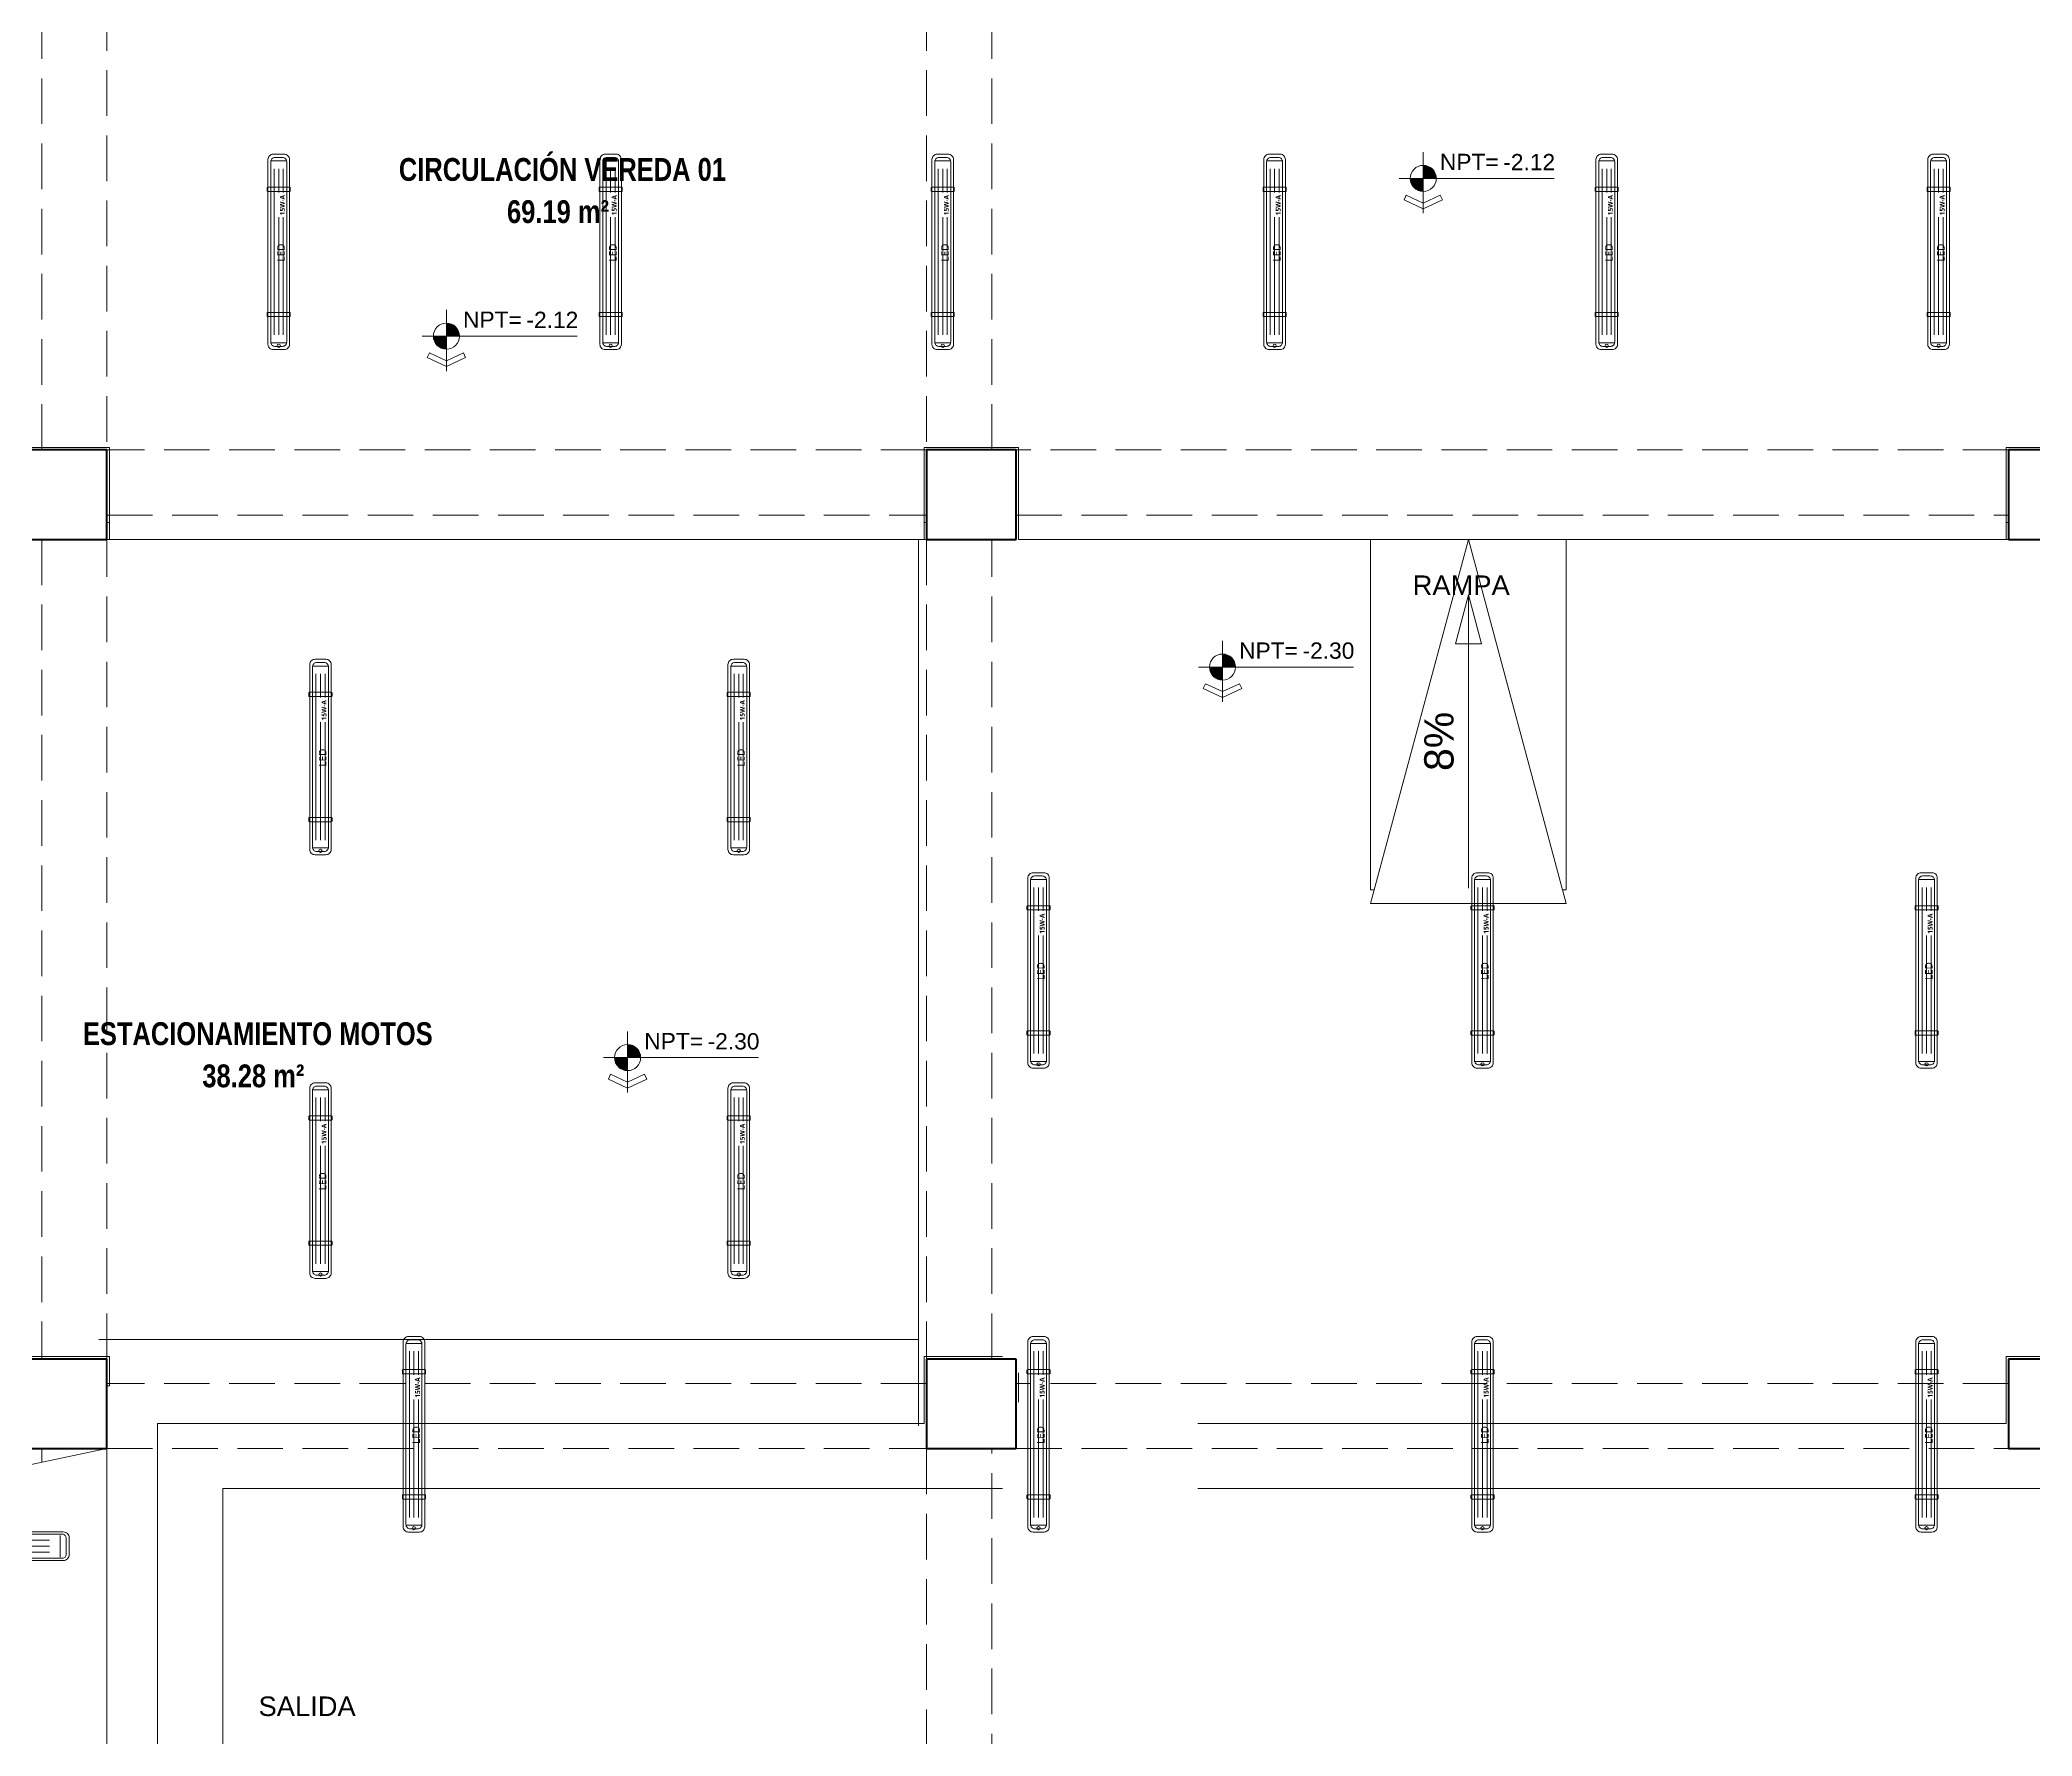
# Model space of a CAD drawing. Header units: metres. Extents: x -4 to 54.5, y -3.3 to 43.7.
# Drawn here: x 20.08 to 32.3, y 22.34 to 32.75 of the extents above; entities that cross this region are included whole.
import ezdxf

# ---------------------------------------------------------------- set-up
doc = ezdxf.new("R2010")
doc.units = ezdxf.units.M
doc.linetypes.add('Derribado', pattern=[0.4, 0.28, -0.12])
doc.layers.get('0').update_dxf_attribs({"color": 8})
for name, color, linetype, lineweight in [('A-AREA', 8, 'Continuous', 9), ('A-AREA-IDEN', 8, 'Continuous', 9), ('A-DETL', 8, 'Continuous', 9), ('A-DETL-THIN', 8, 'Continuous', 9), ('A-FLOR', 8, 'Continuous', 18), ('G-ANNO-DIMS', 8, 'Continuous', 9), ('G-ANNO-TEXT', 8, 'Continuous', 9), ('S-COLS', 8, 'Continuous', 9)]:
    doc.layers.add(name, color=color, linetype=linetype, lineweight=lineweight)
doc.layers.add('IE-LUM-L-01', color=5, linetype='Continuous', lineweight=18, true_color=0x126b94)
doc.layers.add('IE-LUM-L-01-15', color=5, linetype='Continuous', lineweight=18, true_color=0x126b94)
doc.styles.add('Arial', font='arial.ttf', dxfattribs={"height": 0.12})
doc.styles.add('Arial_5', font='arial.ttf', dxfattribs={"height": 0.1})
doc.styles.add('Arial_7', font='arial.ttf', dxfattribs={"height": 0.18})
doc.styles.add('Arial_B_3', font='arialbd.ttf', dxfattribs={"width": 0.8, "height": 0.14})
doc.styles.add('EI_LUM_BOLD', font='OpenSans-Semibold.ttf')
doc.styles.add('EI_LUM_REGULAR', font='OpenSans-Regular.ttf')

# ---------------------------------------------------------------- blocks, each defined once
blk = doc.blocks.new('Cotas de elevación - CotaEleVacíoNNpt-3697023-NIV_A_S01_SÓTANO 1')
at = {"layer": 'G-ANNO-DIMS'}
h = blk.add_hatch(color=256, dxfattribs=at)
edge = h.paths.add_edge_path()
edge.add_arc((0, 0.00214), 0.0008, 0, 90, ccw=False)
edge.add_line((0.0008, 0.00214), (0, 0.00214))
edge.add_line((0, 0.00214), (0, 0.00294))
h = blk.add_hatch(color=256, dxfattribs=at)
edge = h.paths.add_edge_path()
edge.add_arc((0, 0.00214), 0.0008, 0, 90, ccw=False)
edge.add_line((0.0008, 0.00214), (0, 0.00214))
edge.add_line((0, 0.00214), (0, 0.00294))
h = blk.add_hatch(color=256, dxfattribs=at)
edge = h.paths.add_edge_path()
edge.add_line((-0.0008, 0.00214), (0, 0.00214))
edge.add_line((0, 0.00214), (0, 0.00134))
edge.add_arc((0, 0.00214), 0.0008, 180, 270, ccw=False)
for p, q in [((0, 0.00214), (0, 0.00375)), ((0, 0.00294), (0, 0.00214)), ((0, 0.00214), (0, 0.00294)), ((0, 0.00214), (0, 0.00294)), ((0, 0.00294), (0, 0.00214)), ((0, 0.00214), (-0.00148, 0.00214)), ((-0.0008, 0.00214), (0, 0.00214)), ((0, 0.00214), (-0.0008, 0.00214)), ((-0.0008, 0.00214), (0, 0.00214)), ((0, 0.00214), (0.0008, 0.00214)), ((0, 0.00134), (0, 0.00214)), ((0, 0.00214), (0.0008, 0.00214)), ((0, 0.00214), (0.00803, 0.00214)), ((0, 0.00214), (0, 0)), ((-0.00118, 0.00082), (-0.00104, 0.00112)), ((0, 0.00027), (-0.00118, 0.00082)), ((0, 0.00063), (-0.00104, 0.00112)), ((0, 0.00063), (0.00104, 0.00112)), ((0, 0.00027), (0.00118, 0.00082)), ((0.00118, 0.00082), (0.00104, 0.00112))]:
    blk.add_line(p, q, dxfattribs=at)
for start, end in [(360, 180), (90, 180), (90, 180), (360, 90), (360, 90), (180, 360), (180, 270)]:
    blk.add_arc((0, 0.00214), 0.0008, start, end, dxfattribs=at)
blk = doc.blocks.new('EST-ColumnaRectangularConcretoEst - C155x55cm-V7-NIV_A_S01_SÓTANO 1')
at = {"layer": 'S-COLS', "lineweight": 50}
for p, q in [((0.275, 0.275), (-0.275, 0.275)), ((-0.275, 0.275), (-0.275, -0.275)), ((0.275, -0.275), (0.275, 0.275)), ((-0.275, -0.275), (0.275, -0.275))]:
    blk.add_line(p, q, dxfattribs=at)
blk = doc.blocks.new('EST-ColumnaRectangularConcretoEst - C155x55cm-V8-NIV_A_S01_SÓTANO 1')
at = {"layer": 'S-COLS', "lineweight": 50}
for p, q in [((0.275, 0.275), (-0.275, 0.275)), ((-0.275, 0.275), (-0.275, -0.275)), ((0.275, -0.275), (0.275, 0.275)), ((-0.275, -0.275), (0.275, -0.275))]:
    blk.add_line(p, q, dxfattribs=at)
blk = doc.blocks.new('EST-ColumnaRectangularConcretoEst - C155x55cm-V9-NIV_A_S01_SÓTANO 1')
at = {"layer": 'S-COLS', "lineweight": 50}
for p, q in [((0.275, 0.275), (-0.275, 0.275)), ((-0.275, 0.275), (-0.275, -0.275)), ((0.275, -0.275), (0.275, 0.275)), ((-0.275, -0.275), (0.275, -0.275))]:
    blk.add_line(p, q, dxfattribs=at)
blk = doc.blocks.new('EST-ColumnaRectangularConcretoEst - C155x55cm-V10-NIV_A_S01_SÓTANO 1')
at = {"layer": 'S-COLS', "lineweight": 50}
for p, q in [((0.275, 0.275), (-0.275, 0.275)), ((-0.275, 0.275), (-0.275, -0.275)), ((0.275, -0.275), (0.275, 0.275)), ((-0.275, -0.275), (0.275, -0.275))]:
    blk.add_line(p, q, dxfattribs=at)
blk = doc.blocks.new('EST-ColumnaRectangularConcretoEst - C155x55cm-V14-NIV_A_S01_SÓTANO 1')
at = {"layer": 'S-COLS', "lineweight": 50}
for p, q in [((0.275, 0.275), (-0.275, 0.275)), ((-0.275, 0.275), (-0.275, -0.275)), ((0.275, -0.275), (0.275, 0.275)), ((-0.275, -0.275), (0.275, -0.275))]:
    blk.add_line(p, q, dxfattribs=at)
blk = doc.blocks.new('EI_LUM_L_01')
at = {"color": 0, "lineweight": 9}
for p, q in [((-7.44, 0.67), (-7.44, -0.67)), ((-6.8, 0.37), (6.8, 0.37)), ((-6.8, 0), (6.8, 0)), ((7.44, 0.67), (7.44, -0.67)), ((-6.8, -0.37), (6.8, -0.37))]:
    blk.add_line(p, q, dxfattribs=at)
for points in [[(-7.64, -0.88), (7.64, -0.88, 0.414214), (8, -0.52), (8, 0.52, 0.414214), (7.64, 0.88), (-7.64, 0.88, 0.414214), (-8, 0.52), (-8, -0.52, 0.414214)], [(-7.58, -0.74), (7.58, -0.74, 0.414214), (7.82, -0.49), (7.82, 0.49, 0.414214), (7.58, 0.74), (-7.58, 0.74, 0.414214), (-7.82, 0.49), (-7.82, -0.49, 0.414214)], [(-5.26, -0.95), (-4.98, -0.95, 0.414214), (-4.94, -0.92), (-4.94, 0.92, 0.414214), (-4.98, 0.95), (-5.26, 0.95, 0.414214), (-5.3, 0.92), (-5.3, -0.92, 0.414214)], [(4.98, -0.95), (5.26, -0.95, 0.414214), (5.3, -0.92), (5.3, 0.92, 0.414214), (5.26, 0.95), (4.98, 0.95, 0.414214), (4.94, 0.92), (4.94, -0.92, 0.414214)]]:
    blk.add_lwpolyline(points, format="xyb", close=True, dxfattribs=at)
blk.add_circle((-7.68, 0), 0.132, dxfattribs=at)
at = {"color": 0, "lineweight": 9, "style": 'EI_LUM_REGULAR'}
blk.add_text('LED', height=0.621, dxfattribs=at).set_placement((-0.78, -0.49))
at = {"style": 'EI_LUM_REGULAR', "flags": 1}
for tag in ['ALTURA_M', 'AMBIENTE', 'TIPO', 'ID', 'IP', 'GIRO_REFERENCIA', 'DESCRIPCION', 'POTENCIA_W', 'FLUJO_NOMINAL_LM', 'FLUJO_CALCULO_LM', 'MONTAJE', 'PAGINA_PDF', 'NUMERO_LOCAL', 'ESTADO', 'NPT_M', 'FUENTE_XY']:
    blk.add_attdef(tag, (0, 0), '', height=2.5, dxfattribs=at)
blk = doc.blocks.new('EI_LUM_L_01_15')
at = {"color": 0, "lineweight": 9}
for p, q in [((-5.58, 0.5), (-5.58, -0.5)), ((-5.1, 0.28), (5.1, 0.28)), ((-5.1, 0), (2.14, 0)), ((3.65, 0), (5.1, 0)), ((5.58, 0.5), (5.58, -0.5)), ((-5.1, -0.28), (2.14, -0.28)), ((3.65, -0.28), (5.1, -0.28))]:
    blk.add_line(p, q, dxfattribs=at)
at = {"color": 0, "lineweight": 13}
blk.add_lwpolyline([(-5.67, -0.66), (5.67, -0.66, 0.414214), (6, -0.33), (6, 0.33, 0.414214), (5.67, 0.66), (-5.67, 0.66, 0.414214), (-6, 0.33), (-6, -0.33, 0.414214)], format="xyb", close=True, dxfattribs=at)
at = {"color": 0, "lineweight": 9}
for points in [[(-5.53, -0.49), (5.53, -0.49, 0.414214), (5.8, -0.23), (5.8, 0.23, 0.414214), (5.53, 0.49), (-5.53, 0.49, 0.414214), (-5.8, 0.23), (-5.8, -0.23, 0.414214)], [(-3.93, -0.71), (-3.75, -0.71, 0.414214), (-3.71, -0.67), (-3.71, 0.67, 0.414214), (-3.75, 0.71), (-3.93, 0.71, 0.414214), (-3.97, 0.67), (-3.97, -0.67, 0.414214)], [(3.75, -0.71), (3.93, -0.71, 0.414214), (3.97, -0.67), (3.97, 0.67, 0.414214), (3.93, 0.71), (3.75, 0.71, 0.414214), (3.71, 0.67), (3.71, -0.67, 0.414214)]]:
    blk.add_lwpolyline(points, format="xyb", close=True, dxfattribs=at)
blk.add_circle((-5.76, 0), 0.099, dxfattribs=at)
for s, height, style, p in [('LED', 0.465, 'EI_LUM_REGULAR', (-0.59, -0.37)), ('15W-A', 0.299, 'EI_LUM_BOLD', (2.25, -0.37))]:
    blk.add_text(s, height=height, dxfattribs=dict(at, style=style)).set_placement(p)
at = {"style": 'EI_LUM_REGULAR', "flags": 1}
for tag in ['ALTURA_M', 'AMBIENTE', 'TIPO', 'ID', 'IP', 'GIRO_REFERENCIA', 'DESCRIPCION', 'POTENCIA_W', 'FLUJO_NOMINAL_LM', 'FLUJO_CALCULO_LM', 'MONTAJE', 'PAGINA_PDF', 'NUMERO_LOCAL', 'ESTADO', 'NPT_M', 'FUENTE_XY']:
    blk.add_attdef(tag, (0, 0), '', height=2.5, dxfattribs=at)

msp = doc.modelspace()

# ---------------------------------------------------------------- linework, layer by layer
at = {"layer": 'A-AREA'}
for p, q in [((20.49, 29.79), (20.505, 29.79)), ((25.505, 29.79), (25.52, 29.79)), ((32.145, 29.79), (32.16, 29.79)), ((25.47, 29.685), (25.47, 24.245)), ((20.44, 24.775), (25.47, 24.775))]:
    msp.add_line(p, q, dxfattribs=at)
at = {"layer": 'A-DETL', "linetype": 'Derribado', "lineweight": 18}
for p, q in [((20.09, 30.235), (20.09, 32.965)), ((20.49, 32.965), (20.49, 30.235)), ((25.52, 32.965), (25.52, 30.235)), ((25.92, 30.235), (25.92, 32.965)), ((20.49, 30.235), (20.09, 30.235)), ((25.52, 30.235), (20.49, 30.235)), ((20.49, 30.235), (20.49, 29.835)), ((25.52, 29.835), (25.52, 30.235)), ((25.52, 30.235), (25.92, 30.235)), ((32.16, 30.235), (26.07, 30.235)), ((26.07, 30.235), (26.07, 29.835)), ((32.16, 29.835), (32.16, 30.235)), ((20.49, 29.835), (25.52, 29.835)), ((26.07, 29.835), (32.16, 29.835)), ((20.49, 29.685), (20.09, 29.685)), ((20.09, 29.685), (20.09, 24.655)), ((20.49, 24.655), (20.49, 29.685)), ((25.52, 29.685), (25.52, 24.655)), ((25.92, 29.685), (25.52, 29.685)), ((25.92, 24.655), (25.92, 29.685)), ((20.09, 24.655), (20.49, 24.655)), ((25.52, 24.655), (25.92, 24.655)), ((25.52, 24.505), (20.49, 24.505)), ((20.49, 24.505), (20.49, 24.105)), ((25.52, 24.105), (25.52, 24.505)), ((32.16, 24.505), (26.07, 24.505)), ((26.07, 24.505), (26.07, 24.105)), ((32.16, 24.105), (32.16, 24.505)), ((20.09, 24.021), (20.09, 24.105)), ((20.09, 24.105), (20.49, 24.105)), ((20.49, 24.105), (25.52, 24.105)), ((25.92, 24.105), (25.52, 24.105)), ((25.52, 24.105), (25.52, 16.875)), ((25.92, 16.875), (25.92, 24.105)), ((26.07, 24.105), (32.16, 24.105))]:
    msp.add_line(p, q, dxfattribs=at)
at = {"layer": 'A-DETL-THIN'}
for p, q in [((28.845, 29.685), (28.245, 27.45)), ((29.445, 27.45), (28.845, 29.685)), ((28.245, 27.45), (29.445, 27.45)), ((20.49, 24.105), (12.29, 22.383)), ((20.49, 20.66), (20.49, 24.105))]:
    msp.add_line(p, q, dxfattribs=at)
at = {"layer": 'A-FLOR', "lineweight": 9}
for p, q in [((19.925, 30.25), (20.505, 30.25)), ((20.505, 30.25), (20.505, 29.685)), ((25.505, 29.685), (25.505, 30.25)), ((25.505, 30.25), (26.085, 30.25)), ((26.085, 30.25), (26.085, 29.685)), ((32.145, 29.685), (32.145, 30.25)), ((32.145, 30.25), (32.71, 30.25)), ((20.49, 29.685), (25.52, 29.685)), ((26.085, 29.685), (32.16, 29.685)), ((28.245, 27.535), (28.245, 29.685)), ((29.445, 29.685), (29.445, 27.535)), ((28.268, 27.535), (28.245, 27.535)), ((29.445, 27.535), (29.422, 27.535)), ((19.925, 24.67), (20.505, 24.67)), ((20.505, 24.67), (20.505, 24.49)), ((25.505, 24.26), (25.505, 24.67)), ((25.505, 24.67), (25.985, 24.67)), ((32.145, 24.26), (32.145, 24.67)), ((32.145, 24.67), (32.65, 24.67)), ((20.505, 24.49), (20.49, 24.49)), ((26.085, 24.57), (26.085, 24.39)), ((20.8, 17.216), (20.8, 24.26)), ((20.8, 24.26), (25.505, 24.26)), ((27.185, 24.26), (32.145, 24.26)), ((21.2, 23.86), (21.2, 17.616)), ((25.985, 23.86), (21.2, 23.86)), ((43.61, 23.86), (27.185, 23.86))]:
    msp.add_line(p, q, dxfattribs=at)
at = {"layer": 'G-ANNO-DIMS'}
for p, q in [((28.846, 29.345), (28.766, 29.045)), ((28.926, 29.045), (28.846, 29.345)), ((28.846, 27.545), (28.846, 29.345)), ((28.766, 29.045), (28.926, 29.045))]:
    msp.add_line(p, q, dxfattribs=at)
at = {"layer": 'S-COLS', "lineweight": 50}
for p, q in [((20.49, 24.655), (19.94, 24.655)), ((20.49, 24.105), (20.49, 24.655)), ((19.94, 24.105), (20.49, 24.105))]:
    msp.add_line(p, q, dxfattribs=at)

# ---------------------------------------------------------------- block references
at = {"layer": 'G-ANNO-DIMS', "xscale": 99.99999999999991, "yscale": 99.99999999999991, "zscale": 99.99999999999991}
for p in [(28.568, 31.687), (22.573, 30.719), (27.336, 28.688), (23.685, 26.291)]:
    msp.add_blockref('Cotas de elevación - CotaEleVacíoNNpt-3697023-NIV_A_S01_SÓTANO 1', p, dxfattribs=at)
at = {"layer": 'IE-LUM-L-01', "xscale": 0.1, "yscale": 0.1, "zscale": 0.1}
msp.add_blockref('EI_LUM_L_01', (19.458, 23.506), dxfattribs=at)
at = {"layer": 'IE-LUM-L-01-15', "xscale": 0.1, "yscale": 0.1, "zscale": 0.1, "rotation": 90}
for p in [(21.544, 31.45), (25.619, 31.45), (27.656, 31.45), (29.694, 31.45), (31.731, 31.45), (21.8, 28.35), (24.367, 28.35), (26.207, 27.04), (28.932, 27.04), (31.657, 27.04), (21.8, 25.75), (24.367, 25.75), (22.374, 24.193), (26.207, 24.193), (28.932, 24.193), (31.657, 24.193)]:
    msp.add_blockref('EI_LUM_L_01_15', p, dxfattribs=at)
at = {"layer": 'S-COLS', "lineweight": 5}
for name, p in [('EST-ColumnaRectangularConcretoEst - C155x55cm-V14-NIV_A_S01_SÓTANO 1', (20.215, 29.96)), ('EST-ColumnaRectangularConcretoEst - C155x55cm-V9-NIV_A_S01_SÓTANO 1', (25.795, 29.96)), ('EST-ColumnaRectangularConcretoEst - C155x55cm-V8-NIV_A_S01_SÓTANO 1', (32.435, 29.96)), ('EST-ColumnaRectangularConcretoEst - C155x55cm-V10-NIV_A_S01_SÓTANO 1', (25.795, 24.38)), ('EST-ColumnaRectangularConcretoEst - C155x55cm-V7-NIV_A_S01_SÓTANO 1', (32.435, 24.38))]:
    msp.add_blockref(name, p, dxfattribs=at)

# ---------------------------------------------------------------- texts
at = {"layer": 'A-AREA-IDEN', "char_height": 0.14, "attachment_point": 1, "style": 'Arial_B_3'}
for s, insert, width in [('CIRCULACIÓN VEREDA 01', (22.281, 32.026), 2.35375), ('69.19 m²', (22.945, 31.767), 0.74397), ('ESTACIONAMIENTO MOTOS', (20.342, 26.722), 2.52051), ('38.28 m²', (21.075, 26.463), 0.74397)]:
    msp.add_mtext(s, dxfattribs=dict(at, insert=insert, width=width))
at = {"layer": 'G-ANNO-DIMS', "insert": (28.574, 28.264), "char_height": 0.18, "width": 0.43412, "attachment_point": 1, "rotation": 90, "line_spacing_factor": 0.941778, "style": 'Arial_7'}
msp.add_mtext('8%', dxfattribs=at)
at = {"layer": 'G-ANNO-TEXT', "char_height": 0.12, "attachment_point": 1, "style": 'Arial'}
for s, insert, width in [('RAMPA', (28.503, 29.464), 0.76962), ('SALIDA', (21.42, 22.584), 0.77764)]:
    msp.add_mtext(s, dxfattribs=dict(at, insert=insert, width=width))

# ---------------------------------------------------------------- next in the draw order: texts
at = {"layer": 'G-ANNO-DIMS', "char_height": 0.1, "width": 0.41688, "attachment_point": 1, "style": 'Arial_5', "bg_fill": 3, "box_fill_scale": 1.25, "bg_fill_color": 9, "bg_fill_true_color": 13158600, "bg_fill_transparency": 0}
for insert in [(28.67, 32.052), (22.675, 31.084), (27.438, 29.053), (23.787, 26.656)]:
    msp.add_mtext('NPT=', dxfattribs=dict(at, insert=insert))

# ---------------------------------------------------------------- next in the draw order: texts
at = {"layer": 'G-ANNO-DIMS', "char_height": 0.1, "width": 0.38076, "attachment_point": 1, "line_spacing_factor": 0.941778, "style": 'Arial_5', "bg_fill": 3, "box_fill_scale": 1.25, "bg_fill_color": 9, "bg_fill_true_color": 13158600, "bg_fill_transparency": 0}
for s, insert in [('-2.12', (29.059, 32.051)), ('-2.12', (23.064, 31.083)), ('-2.30', (27.827, 29.053)), ('-2.30', (24.176, 26.655))]:
    msp.add_mtext(s, dxfattribs=dict(at, insert=insert))

# ---------------------------------------------------------------- next in the draw order: block references
at = {"layer": 'IE-LUM-L-01-15', "xscale": 0.1, "yscale": 0.1, "zscale": 0.1, "rotation": 90}
msp.add_blockref('EI_LUM_L_01_15', (23.581, 31.45), dxfattribs=at)

doc.saveas('drawing.dxf')
